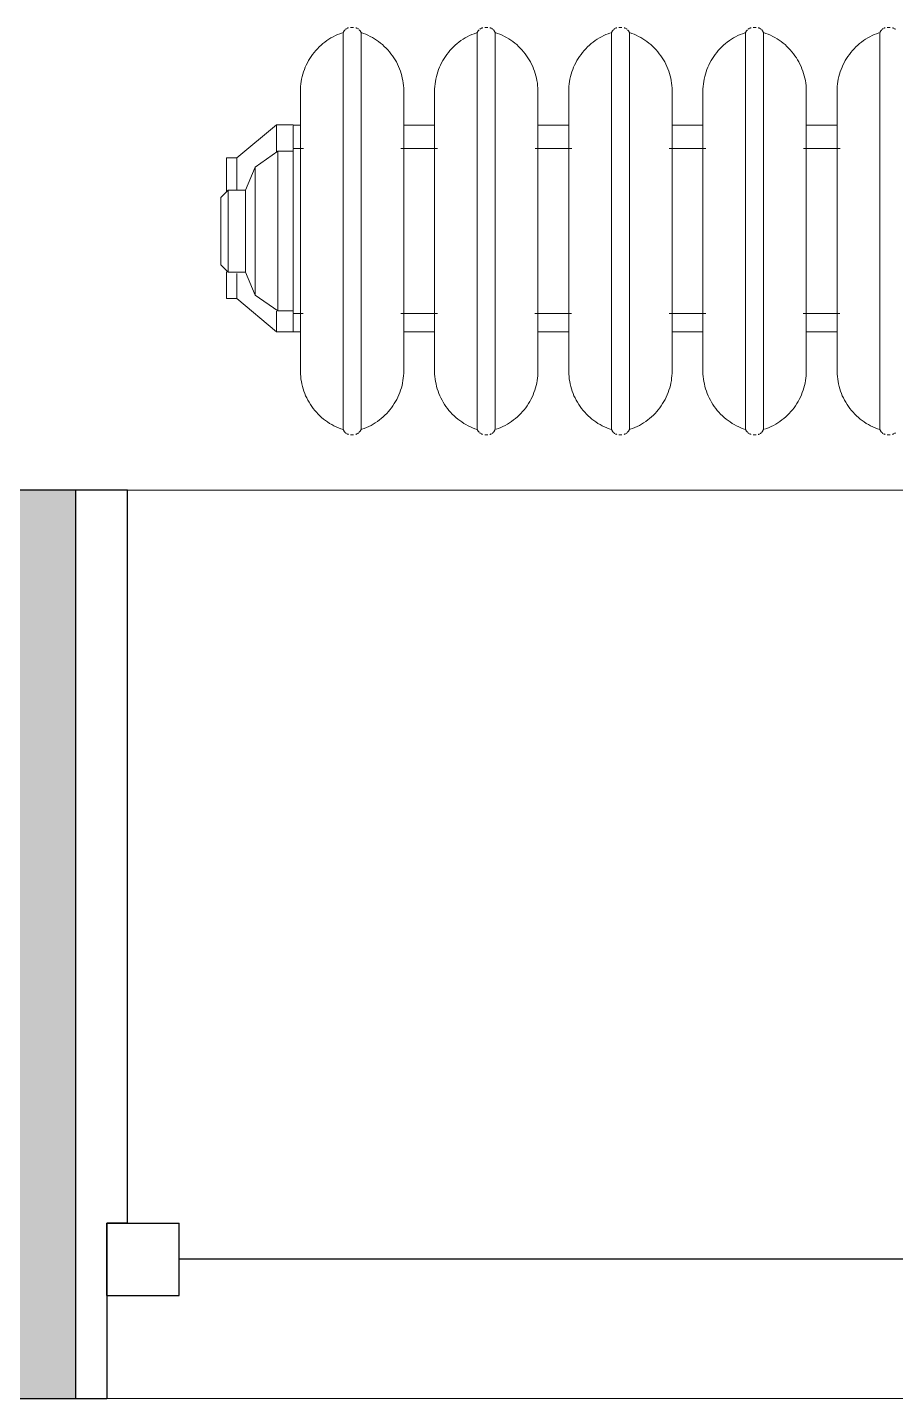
# Model space of a CAD drawing. Header units: inches. Extents: x -1287 to 1590, y -3558 to 989.
# Drawn here: x 755.66 to 776.69, y 91.89 to 125.1 of the extents above; entities that cross this region are included whole.
import ezdxf

# ---------------------------------------------------------------- set-up
doc = ezdxf.new("R2010")
doc.units = ezdxf.units.IN
doc.header["$MEASUREMENT"] = 0
for name, color, linetype, lineweight in [('A-GENM', 13, 'Continuous', 9), ('A-GLAZ', 151, 'Continuous', 18), ('A-WALL', 113, 'Continuous', 18), ('A-WALL-PATT', 111, 'Continuous', 18)]:
    doc.layers.add(name, color=color, linetype=linetype, lineweight=lineweight)

# ---------------------------------------------------------------- blocks, each defined once
blk = doc.blocks.new('Double Hung - side window 3_ 6_5_ x 5_ 6_ 2-5312470-1st Floor Construction')
at = {"layer": 'A-GLAZ', "color": 8, "lineweight": 30}
for p, q in [((-21.25, 11), (-20.5, 11)), ((-20.5, 6.75), (-20.5, 11)), ((20.5, 6.75), (20.5, 11)), ((21.25, 11), (20.5, 11)), ((-20.5, 8.5), (-20.5, 6.75)), ((-20.5, 8.5), (-18.75, 8.5)), ((-18.75, 8.5), (-18.75, 6.75)), ((18.75, 8.5), (18.75, 6.75)), ((20.5, 8.5), (18.75, 8.5)), ((20.5, 8.5), (20.5, 6.75)), ((-18.75, 7.625), (18.75, 7.625)), ((-20.5, 6.75), (-18.75, 6.75)), ((-20.5, 6.75), (-20, 6.75)), ((-20, -11), (-20, 6.75)), ((20.5, 6.75), (18.75, 6.75)), ((20, 6.75), (20.5, 6.75)), ((20, 6.75), (20, -11)), ((-20, -11), (-21.25, -11)), ((20, -11), (21.25, -11))]:
    blk.add_line(p, q, dxfattribs=at)
blk = doc.blocks.new('Cast_Iron_Radiator_8182 - Cast_Iron_Radiator_8182-V58-1st Floor Construction')
at = {"layer": 'A-GENM'}
for p, q in [((-5.943, 4.848), (-5.968, 4.809)), ((-5.968, 1), (-5.968, 4.809)), ((-5.75, 4.933), (-5.787, 4.933)), ((-5.713, 4.933), (-5.75, 4.933)), ((-5.532, 4.809), (-5.557, 4.848)), ((-5.532, 1), (-5.532, 4.809)), ((-2.693, 4.848), (-2.718, 4.809)), ((-2.718, 1), (-2.718, 4.809)), ((-2.5, 4.933), (-2.537, 4.933)), ((-2.463, 4.933), (-2.5, 4.933)), ((-2.282, 4.809), (-2.307, 4.848)), ((-2.282, 1), (-2.282, 4.809)), ((0.557, 4.848), (0.532, 4.809)), ((0.532, 1), (0.532, 4.809)), ((0.75, 4.933), (0.713, 4.933)), ((0.787, 4.933), (0.75, 4.933)), ((0.968, 4.809), (0.943, 4.848)), ((0.968, 1), (0.968, 4.809)), ((3.807, 4.848), (3.782, 4.809)), ((3.782, 1), (3.782, 4.809)), ((4, 4.933), (3.963, 4.933)), ((4.037, 4.933), (4, 4.933)), ((4.218, 4.809), (4.193, 4.848)), ((4.218, 1), (4.218, 4.809)), ((7.057, 4.848), (7.032, 4.809)), ((7.032, 1), (7.032, 4.809)), ((7.25, 4.933), (7.213, 4.933)), ((7.287, 4.933), (7.25, 4.933)), ((-7.584, 2.575), (-8.542, 1.771)), ((-7.179, 2.575), (-7.584, 2.575)), ((-7.584, 1.924), (-7.584, 2.575)), ((-7.179, 2.575), (-7.179, 2.565)), ((-6.997, 2.562), (-7.179, 2.562)), ((-7.179, 2.436), (-7.179, 2.551)), ((-7.179, 2.452), (-7.179, 2.301)), ((-3.747, 2.562), (-4.503, 2.562)), ((-0.497, 2.562), (-1.253, 2.562)), ((2.753, 2.562), (1.997, 2.562)), ((6.003, 2.562), (5.247, 2.562)), ((-7.179, 2.017), (-7.179, 2.287)), ((-6.928, 2), (-7.179, 2)), ((-7.179, -2), (-7.179, 2)), ((-3.678, 2), (-4.568, 2)), ((-0.428, 2), (-1.318, 2)), ((2.822, 2), (1.932, 2)), ((6.072, 2), (5.182, 2)), ((-8.542, 1.771), (-8.792, 1.771)), ((-8.792, 1.771), (-8.792, 0.961)), ((-8.542, 1.771), (-8.542, 1.008)), ((-7.545, 1.935), (-8.095, 1.55)), ((-7.179, 1.935), (-7.545, 1.935)), ((-7.545, 1.935), (-7.545, -1.935)), ((-8.095, 1.55), (-8.331, 0.993)), ((-8.095, 1.55), (-8.095, -1.55)), ((-7.002, 1), (-7.002, -1)), ((-5.968, -1), (-5.968, 1)), ((-5.532, -1), (-5.532, 1)), ((-4.498, -1), (-4.498, 1)), ((-3.752, 1), (-3.752, -1)), ((-2.718, -1), (-2.718, 1)), ((-2.282, -1), (-2.282, 1)), ((-1.248, -1), (-1.248, 1)), ((-0.502, 1), (-0.502, -1)), ((0.532, -1), (0.532, 1)), ((0.968, -1), (0.968, 1)), ((2.002, -1), (2.002, 1)), ((2.748, 1), (2.748, -1)), ((3.782, -1), (3.782, 1)), ((4.218, -1), (4.218, 1)), ((5.252, -1), (5.252, 1)), ((5.998, 1), (5.998, -1)), ((7.032, -1), (7.032, 1)), ((-8.753, 0.993), (-8.929, 0.816)), ((-8.929, 0.816), (-8.929, -0.816)), ((-8.331, 0.993), (-8.753, 0.993)), ((-8.753, 0.993), (-8.753, -0.993)), ((-8.331, 0.993), (-8.331, -0.993)), ((-8.929, -0.816), (-8.753, -0.993)), ((-8.792, -0.985), (-8.792, -1.635)), ((-8.753, -0.993), (-8.331, -0.993)), ((-8.331, -0.993), (-8.095, -1.55)), ((-8.542, -1.028), (-8.542, -1.635)), ((-5.968, -4.809), (-5.968, -1)), ((-5.532, -4.809), (-5.532, -1)), ((-2.718, -4.809), (-2.718, -1)), ((-2.282, -4.809), (-2.282, -1)), ((0.532, -4.809), (0.532, -1)), ((0.968, -4.809), (0.968, -1)), ((3.782, -4.809), (3.782, -1)), ((4.218, -4.809), (4.218, -1)), ((7.032, -4.809), (7.032, -1)), ((-8.792, -1.635), (-8.542, -1.635)), ((-8.542, -1.635), (-7.584, -2.438)), ((-8.095, -1.55), (-7.545, -1.935)), ((-7.584, -2.438), (-7.584, -1.944)), ((-7.545, -1.935), (-7.179, -1.935)), ((-7.179, -2), (-6.932, -2)), ((-7.179, -2.188), (-7.179, -2.013)), ((-7.179, -2.192), (-7.179, -2.296)), ((-7.179, -2.438), (-7.179, -2.291)), ((-4.572, -2), (-3.682, -2)), ((-1.322, -2), (-0.432, -2)), ((1.928, -2), (2.818, -2)), ((5.178, -2), (6.068, -2)), ((-7.584, -2.438), (-7.179, -2.438)), ((-7.179, -2.438), (-6.996, -2.438)), ((-4.501, -2.438), (-3.746, -2.438)), ((-1.251, -2.438), (-0.496, -2.438)), ((1.999, -2.438), (2.754, -2.438)), ((5.249, -2.438), (6.004, -2.438)), ((-5.968, -4.809), (-5.943, -4.848)), ((-5.787, -4.933), (-5.75, -4.933)), ((-5.75, -4.933), (-5.713, -4.933)), ((-5.557, -4.848), (-5.532, -4.809)), ((-2.718, -4.809), (-2.693, -4.848)), ((-2.537, -4.933), (-2.5, -4.933)), ((-2.5, -4.933), (-2.463, -4.933)), ((-2.307, -4.848), (-2.282, -4.809)), ((0.532, -4.809), (0.557, -4.848)), ((0.713, -4.933), (0.75, -4.933)), ((0.75, -4.933), (0.787, -4.933)), ((0.943, -4.848), (0.968, -4.809)), ((3.782, -4.809), (3.807, -4.848)), ((3.963, -4.933), (4, -4.933)), ((4, -4.933), (4.037, -4.933)), ((4.193, -4.848), (4.218, -4.809)), ((7.032, -4.809), (7.057, -4.848)), ((7.213, -4.933), (7.25, -4.933)), ((7.25, -4.933), (7.287, -4.933))]:
    blk.add_line(p, q, dxfattribs=at)
at = {"layer": 'A-GENM', "flags": 128}
for points in [[(-7.002, 3.383), (-7.001, 3.443), (-6.997, 3.503), (-6.991, 3.563), (-6.983, 3.622), (-6.972, 3.681), (-6.959, 3.74), (-6.943, 3.798), (-6.926, 3.855), (-6.906, 3.911), (-6.883, 3.967), (-6.859, 4.022), (-6.832, 4.076), (-6.804, 4.128), (-6.773, 4.18), (-6.74, 4.23), (-6.705, 4.279), (-6.668, 4.326), (-6.63, 4.372), (-6.589, 4.416), (-6.547, 4.459), (-6.503, 4.5), (-6.458, 4.539), (-6.411, 4.576), (-6.362, 4.612), (-6.312, 4.645), (-6.261, 4.677), (-6.209, 4.706), (-6.155, 4.733), (-6.101, 4.758), (-6.045, 4.781), (-5.989, 4.802)], [(-5.943, 4.848), (-5.938, 4.854), (-5.934, 4.86), (-5.929, 4.866), (-5.925, 4.872), (-5.919, 4.877)], [(-5.909, 4.887), (-5.903, 4.892), (-5.897, 4.896), (-5.891, 4.901), (-5.885, 4.905)], [(-5.872, 4.912), (-5.865, 4.915), (-5.858, 4.918), (-5.851, 4.921), (-5.844, 4.924), (-5.837, 4.926)], [(-5.662, 4.925), (-5.655, 4.923), (-5.648, 4.921), (-5.641, 4.918), (-5.634, 4.915), (-5.627, 4.912)], [(-5.614, 4.904), (-5.608, 4.9), (-5.602, 4.896), (-5.596, 4.891), (-5.591, 4.887)], [(-5.58, 4.876), (-5.575, 4.871), (-5.57, 4.865), (-5.565, 4.859), (-5.561, 4.854), (-5.557, 4.848)], [(-5.532, 4.809), (-5.475, 4.789), (-5.419, 4.767), (-5.365, 4.743), (-5.311, 4.716), (-5.258, 4.688), (-5.206, 4.657), (-5.156, 4.624), (-5.107, 4.59), (-5.059, 4.553), (-5.013, 4.515), (-4.969, 4.474), (-4.926, 4.432), (-4.885, 4.389), (-4.846, 4.343), (-4.808, 4.296), (-4.773, 4.248), (-4.739, 4.198), (-4.707, 4.147), (-4.678, 4.095), (-4.651, 4.042), (-4.625, 3.987), (-4.602, 3.932), (-4.581, 3.876), (-4.563, 3.819), (-4.547, 3.761), (-4.533, 3.703), (-4.521, 3.644), (-4.512, 3.585), (-4.505, 3.525), (-4.5, 3.465), (-4.498, 3.405), (-4.498, 3.383)], [(-3.752, 3.383), (-3.751, 3.443), (-3.747, 3.503), (-3.741, 3.563), (-3.733, 3.622), (-3.722, 3.681), (-3.709, 3.74), (-3.693, 3.798), (-3.676, 3.855), (-3.656, 3.911), (-3.633, 3.967), (-3.609, 4.022), (-3.582, 4.076), (-3.554, 4.128), (-3.523, 4.18), (-3.49, 4.23), (-3.455, 4.279), (-3.418, 4.326), (-3.38, 4.372), (-3.339, 4.416), (-3.297, 4.459), (-3.253, 4.5), (-3.208, 4.539), (-3.161, 4.576), (-3.112, 4.612), (-3.062, 4.645), (-3.011, 4.677), (-2.959, 4.706), (-2.905, 4.733), (-2.851, 4.758), (-2.795, 4.781), (-2.739, 4.802)], [(-2.693, 4.848), (-2.688, 4.854), (-2.684, 4.86), (-2.679, 4.866), (-2.675, 4.872), (-2.669, 4.877)], [(-2.659, 4.887), (-2.653, 4.892), (-2.647, 4.896), (-2.641, 4.901), (-2.635, 4.905)], [(-2.622, 4.912), (-2.615, 4.915), (-2.608, 4.918), (-2.601, 4.921), (-2.594, 4.924), (-2.587, 4.926)], [(-2.412, 4.925), (-2.405, 4.923), (-2.398, 4.921), (-2.391, 4.918), (-2.384, 4.915), (-2.377, 4.912)], [(-2.364, 4.904), (-2.358, 4.9), (-2.352, 4.896), (-2.346, 4.891), (-2.341, 4.887)], [(-2.33, 4.876), (-2.325, 4.871), (-2.32, 4.865), (-2.315, 4.859), (-2.311, 4.854), (-2.307, 4.848)], [(-2.282, 4.809), (-2.225, 4.789), (-2.169, 4.767), (-2.115, 4.743), (-2.061, 4.716), (-2.008, 4.688), (-1.956, 4.657), (-1.906, 4.624), (-1.857, 4.59), (-1.809, 4.553), (-1.763, 4.515), (-1.719, 4.474), (-1.676, 4.432), (-1.635, 4.389), (-1.596, 4.343), (-1.558, 4.296), (-1.523, 4.248), (-1.489, 4.198), (-1.457, 4.147), (-1.428, 4.095), (-1.401, 4.042), (-1.375, 3.987), (-1.352, 3.932), (-1.331, 3.876), (-1.313, 3.819), (-1.297, 3.761), (-1.283, 3.703), (-1.271, 3.644), (-1.262, 3.585), (-1.255, 3.525), (-1.25, 3.465), (-1.248, 3.405), (-1.248, 3.383)], [(-0.502, 3.383), (-0.501, 3.443), (-0.497, 3.503), (-0.491, 3.563), (-0.483, 3.622), (-0.472, 3.681), (-0.459, 3.74), (-0.443, 3.798), (-0.426, 3.855), (-0.406, 3.911), (-0.383, 3.967), (-0.359, 4.022), (-0.332, 4.076), (-0.304, 4.128), (-0.273, 4.18), (-0.24, 4.23), (-0.205, 4.279), (-0.168, 4.326), (-0.13, 4.372), (-0.089, 4.416), (-0.047, 4.459), (-0.003, 4.5), (0.042, 4.539), (0.089, 4.576), (0.138, 4.612), (0.188, 4.645), (0.239, 4.677), (0.291, 4.706), (0.345, 4.733), (0.399, 4.758), (0.455, 4.781), (0.511, 4.802)], [(0.557, 4.848), (0.562, 4.854), (0.566, 4.86), (0.571, 4.866), (0.575, 4.872), (0.581, 4.877)], [(0.591, 4.887), (0.597, 4.892), (0.603, 4.896), (0.609, 4.901), (0.615, 4.905)], [(0.628, 4.912), (0.635, 4.915), (0.642, 4.918), (0.649, 4.921), (0.656, 4.924), (0.663, 4.926)], [(0.838, 4.925), (0.845, 4.923), (0.852, 4.921), (0.859, 4.918), (0.866, 4.915), (0.873, 4.912)], [(0.886, 4.904), (0.892, 4.9), (0.898, 4.896), (0.904, 4.891), (0.909, 4.887)], [(0.92, 4.876), (0.925, 4.871), (0.93, 4.865), (0.935, 4.859), (0.939, 4.854), (0.943, 4.848)], [(0.968, 4.809), (1.025, 4.789), (1.081, 4.767), (1.135, 4.743), (1.189, 4.716), (1.242, 4.688), (1.294, 4.657), (1.344, 4.624), (1.393, 4.59), (1.441, 4.553), (1.487, 4.515), (1.531, 4.474), (1.574, 4.432), (1.615, 4.389), (1.654, 4.343), (1.692, 4.296), (1.727, 4.248), (1.761, 4.198), (1.793, 4.147), (1.822, 4.095), (1.849, 4.042), (1.875, 3.987), (1.898, 3.932), (1.919, 3.876), (1.937, 3.819), (1.953, 3.761), (1.967, 3.703), (1.979, 3.644), (1.988, 3.585), (1.995, 3.525), (2, 3.465), (2.002, 3.405), (2.002, 3.383)], [(2.748, 3.383), (2.749, 3.443), (2.753, 3.503), (2.759, 3.563), (2.767, 3.622), (2.778, 3.681), (2.791, 3.74), (2.807, 3.798), (2.824, 3.855), (2.844, 3.911), (2.867, 3.967), (2.891, 4.022), (2.918, 4.076), (2.946, 4.128), (2.977, 4.18), (3.01, 4.23), (3.045, 4.279), (3.082, 4.326), (3.12, 4.372), (3.161, 4.416), (3.203, 4.459), (3.247, 4.5), (3.292, 4.539), (3.339, 4.576), (3.388, 4.612), (3.438, 4.645), (3.489, 4.677), (3.541, 4.706), (3.595, 4.733), (3.649, 4.758), (3.705, 4.781), (3.761, 4.802)], [(3.807, 4.848), (3.812, 4.854), (3.816, 4.86), (3.821, 4.866), (3.825, 4.872), (3.831, 4.877)], [(3.841, 4.887), (3.847, 4.892), (3.853, 4.896), (3.859, 4.901), (3.865, 4.905)], [(3.878, 4.912), (3.885, 4.915), (3.892, 4.918), (3.899, 4.921), (3.906, 4.924), (3.913, 4.926)], [(4.088, 4.925), (4.095, 4.923), (4.102, 4.921), (4.109, 4.918), (4.116, 4.915), (4.123, 4.912)], [(4.136, 4.904), (4.142, 4.9), (4.148, 4.896), (4.154, 4.891), (4.159, 4.887)], [(4.17, 4.876), (4.175, 4.871), (4.18, 4.865), (4.185, 4.859), (4.189, 4.854), (4.193, 4.848)], [(4.218, 4.809), (4.275, 4.789), (4.331, 4.767), (4.385, 4.743), (4.439, 4.716), (4.492, 4.688), (4.544, 4.657), (4.594, 4.624), (4.643, 4.59), (4.691, 4.553), (4.737, 4.515), (4.781, 4.474), (4.824, 4.432), (4.865, 4.389), (4.904, 4.343), (4.942, 4.296), (4.977, 4.248), (5.011, 4.198), (5.043, 4.147), (5.072, 4.095), (5.099, 4.042), (5.125, 3.987), (5.148, 3.932), (5.169, 3.876), (5.187, 3.819), (5.203, 3.761), (5.217, 3.703), (5.229, 3.644), (5.238, 3.585), (5.245, 3.525), (5.25, 3.465), (5.252, 3.405), (5.252, 3.383)], [(5.998, 3.383), (5.999, 3.443), (6.003, 3.503), (6.009, 3.563), (6.017, 3.622), (6.028, 3.681), (6.041, 3.74), (6.057, 3.798), (6.074, 3.855), (6.094, 3.911), (6.117, 3.967), (6.141, 4.022), (6.168, 4.076), (6.196, 4.128), (6.227, 4.18), (6.26, 4.23), (6.295, 4.279), (6.332, 4.326), (6.37, 4.372), (6.411, 4.416), (6.453, 4.459), (6.497, 4.5), (6.542, 4.539), (6.589, 4.576), (6.638, 4.612), (6.688, 4.645), (6.739, 4.677), (6.791, 4.706), (6.845, 4.733), (6.899, 4.758), (6.955, 4.781), (7.011, 4.802)], [(7.057, 4.848), (7.062, 4.854), (7.066, 4.86), (7.071, 4.866), (7.075, 4.872), (7.081, 4.877)], [(7.091, 4.887), (7.097, 4.892), (7.103, 4.896), (7.109, 4.901), (7.115, 4.905)], [(7.128, 4.912), (7.135, 4.915), (7.142, 4.918), (7.149, 4.921), (7.156, 4.924), (7.163, 4.926)], [(7.338, 4.925), (7.345, 4.923), (7.352, 4.921), (7.359, 4.918), (7.366, 4.915), (7.373, 4.912)], [(7.386, 4.904), (7.392, 4.9), (7.398, 4.896), (7.404, 4.891), (7.409, 4.887)], [(-7.002, 3.383), (-7.002, 3.381), (-7.002, 3.375), (-7.002, 3.366), (-7.002, 3.353), (-7.002, 3.336), (-7.002, 3.315), (-7.002, 3.29), (-7.002, 3.262), (-7.002, 3.23), (-7.002, 3.195), (-7.002, 3.156), (-7.002, 3.114), (-7.002, 3.068), (-7.002, 3.019), (-7.002, 2.967), (-7.002, 2.911), (-7.002, 2.853), (-7.002, 2.792), (-7.002, 2.727), (-7.002, 2.66), (-7.002, 2.591), (-7.002, 2.518), (-7.002, 2.444), (-7.002, 2.367), (-7.002, 2.288), (-7.002, 2.206), (-7.002, 2.123), (-7.002, 2.038), (-7.002, 1.952), (-7.002, 1.864), (-7.002, 1.774), (-7.002, 1.683), (-7.002, 1.591), (-7.002, 1.499), (-7.002, 1.405), (-7.002, 1.311), (-7.002, 1.216), (-7.002, 1.121), (-7.002, 1.026), (-7.002, 1)], [(-7.002, 2.571), (-7.002, 2.642), (-7.002, 2.71), (-7.002, 2.775), (-7.002, 2.837), (-7.002, 2.896), (-7.002, 2.952), (-7.002, 3.005), (-7.002, 3.055), (-7.002, 3.102), (-7.002, 3.145), (-7.002, 3.185), (-7.002, 3.221), (-7.002, 3.254), (-7.002, 3.283), (-7.002, 3.309), (-7.002, 3.33), (-7.002, 3.348), (-7.002, 3.363), (-7.002, 3.373), (-7.002, 3.38), (-7.002, 3.383), (-7.002, 3.383)], [(-4.498, 1), (-4.498, 1.095), (-4.498, 1.19), (-4.498, 1.285), (-4.498, 1.38), (-4.498, 1.473), (-4.498, 1.566), (-4.498, 1.659), (-4.498, 1.75), (-4.498, 1.839), (-4.498, 1.928), (-4.498, 2.015), (-4.498, 2.1), (-4.498, 2.184), (-4.498, 2.266), (-4.498, 2.346), (-4.498, 2.423), (-4.498, 2.498), (-4.498, 2.571), (-4.498, 2.642), (-4.498, 2.71), (-4.498, 2.775), (-4.498, 2.837), (-4.498, 2.896), (-4.498, 2.952), (-4.498, 3.005), (-4.498, 3.055), (-4.498, 3.102), (-4.498, 3.145), (-4.498, 3.185), (-4.498, 3.221), (-4.498, 3.254), (-4.498, 3.283), (-4.498, 3.309), (-4.498, 3.33), (-4.498, 3.348), (-4.498, 3.363), (-4.498, 3.373), (-4.498, 3.38), (-4.498, 3.383), (-4.498, 3.383)], [(-4.498, 3.383), (-4.498, 3.381), (-4.498, 3.375), (-4.498, 3.366), (-4.498, 3.353), (-4.498, 3.336), (-4.498, 3.315), (-4.498, 3.29), (-4.498, 3.262), (-4.498, 3.23), (-4.498, 3.195), (-4.498, 3.156), (-4.498, 3.114), (-4.498, 3.068), (-4.498, 3.019), (-4.498, 2.967), (-4.498, 2.911), (-4.498, 2.853), (-4.498, 2.792), (-4.498, 2.727), (-4.498, 2.66), (-4.498, 2.591), (-4.498, 2.562)], [(-3.752, 3.383), (-3.752, 3.381), (-3.752, 3.375), (-3.752, 3.366), (-3.752, 3.353), (-3.752, 3.336), (-3.752, 3.315), (-3.752, 3.29), (-3.752, 3.262), (-3.752, 3.23), (-3.752, 3.195), (-3.752, 3.156), (-3.752, 3.114), (-3.752, 3.068), (-3.752, 3.019), (-3.752, 2.967), (-3.752, 2.911), (-3.752, 2.853), (-3.752, 2.792), (-3.752, 2.727), (-3.752, 2.66), (-3.752, 2.591), (-3.752, 2.518), (-3.752, 2.444), (-3.752, 2.367), (-3.752, 2.288), (-3.752, 2.206), (-3.752, 2.123), (-3.752, 2.038), (-3.752, 1.952), (-3.752, 1.864), (-3.752, 1.774), (-3.752, 1.683), (-3.752, 1.591), (-3.752, 1.499), (-3.752, 1.405), (-3.752, 1.311), (-3.752, 1.216), (-3.752, 1.121), (-3.752, 1.026), (-3.752, 1)], [(-3.752, 2.571), (-3.752, 2.642), (-3.752, 2.71), (-3.752, 2.775), (-3.752, 2.837), (-3.752, 2.896), (-3.752, 2.952), (-3.752, 3.005), (-3.752, 3.055), (-3.752, 3.102), (-3.752, 3.145), (-3.752, 3.185), (-3.752, 3.221), (-3.752, 3.254), (-3.752, 3.283), (-3.752, 3.309), (-3.752, 3.33), (-3.752, 3.348), (-3.752, 3.363), (-3.752, 3.373), (-3.752, 3.38), (-3.752, 3.383), (-3.752, 3.383)], [(-1.248, 1), (-1.248, 1.095), (-1.248, 1.19), (-1.248, 1.285), (-1.248, 1.38), (-1.248, 1.473), (-1.248, 1.566), (-1.248, 1.659), (-1.248, 1.75), (-1.248, 1.839), (-1.248, 1.928), (-1.248, 2.015), (-1.248, 2.1), (-1.248, 2.184), (-1.248, 2.266), (-1.248, 2.346), (-1.248, 2.423), (-1.248, 2.498), (-1.248, 2.571), (-1.248, 2.642), (-1.248, 2.71), (-1.248, 2.775), (-1.248, 2.837), (-1.248, 2.896), (-1.248, 2.952), (-1.248, 3.005), (-1.248, 3.055), (-1.248, 3.102), (-1.248, 3.145), (-1.248, 3.185), (-1.248, 3.221), (-1.248, 3.254), (-1.248, 3.283), (-1.248, 3.309), (-1.248, 3.33), (-1.248, 3.348), (-1.248, 3.363), (-1.248, 3.373), (-1.248, 3.38), (-1.248, 3.383), (-1.248, 3.383)], [(-1.248, 3.383), (-1.248, 3.381), (-1.248, 3.375), (-1.248, 3.366), (-1.248, 3.353), (-1.248, 3.336), (-1.248, 3.315), (-1.248, 3.29), (-1.248, 3.262), (-1.248, 3.23), (-1.248, 3.195), (-1.248, 3.156), (-1.248, 3.114), (-1.248, 3.068), (-1.248, 3.019), (-1.248, 2.967), (-1.248, 2.911), (-1.248, 2.853), (-1.248, 2.792), (-1.248, 2.727), (-1.248, 2.66), (-1.248, 2.591), (-1.248, 2.562)], [(-0.502, 3.383), (-0.502, 3.381), (-0.502, 3.375), (-0.502, 3.366), (-0.502, 3.353), (-0.502, 3.336), (-0.502, 3.315), (-0.502, 3.29), (-0.502, 3.262), (-0.502, 3.23), (-0.502, 3.195), (-0.502, 3.156), (-0.502, 3.114), (-0.502, 3.068), (-0.502, 3.019), (-0.502, 2.967), (-0.502, 2.911), (-0.502, 2.853), (-0.502, 2.792), (-0.502, 2.727), (-0.502, 2.66), (-0.502, 2.591), (-0.502, 2.518), (-0.502, 2.444), (-0.502, 2.367), (-0.502, 2.288), (-0.502, 2.206), (-0.502, 2.123), (-0.502, 2.038), (-0.502, 1.952), (-0.502, 1.864), (-0.502, 1.774), (-0.502, 1.683), (-0.502, 1.591), (-0.502, 1.499), (-0.502, 1.405), (-0.502, 1.311), (-0.502, 1.216), (-0.502, 1.121), (-0.502, 1.026), (-0.502, 1)], [(-0.502, 2.571), (-0.502, 2.642), (-0.502, 2.71), (-0.502, 2.775), (-0.502, 2.837), (-0.502, 2.896), (-0.502, 2.952), (-0.502, 3.005), (-0.502, 3.055), (-0.502, 3.102), (-0.502, 3.145), (-0.502, 3.185), (-0.502, 3.221), (-0.502, 3.254), (-0.502, 3.283), (-0.502, 3.309), (-0.502, 3.33), (-0.502, 3.348), (-0.502, 3.363), (-0.502, 3.373), (-0.502, 3.38), (-0.502, 3.383), (-0.502, 3.383)], [(2.002, 1), (2.002, 1.095), (2.002, 1.19), (2.002, 1.285), (2.002, 1.38), (2.002, 1.473), (2.002, 1.566), (2.002, 1.659), (2.002, 1.75), (2.002, 1.839), (2.002, 1.928), (2.002, 2.015), (2.002, 2.1), (2.002, 2.184), (2.002, 2.266), (2.002, 2.346), (2.002, 2.423), (2.002, 2.498), (2.002, 2.571), (2.002, 2.642), (2.002, 2.71), (2.002, 2.775), (2.002, 2.837), (2.002, 2.896), (2.002, 2.952), (2.002, 3.005), (2.002, 3.055), (2.002, 3.102), (2.002, 3.145), (2.002, 3.185), (2.002, 3.221), (2.002, 3.254), (2.002, 3.283), (2.002, 3.309), (2.002, 3.33), (2.002, 3.348), (2.002, 3.363), (2.002, 3.373), (2.002, 3.38), (2.002, 3.383), (2.002, 3.383)], [(2.002, 3.383), (2.002, 3.381), (2.002, 3.375), (2.002, 3.366), (2.002, 3.353), (2.002, 3.336), (2.002, 3.315), (2.002, 3.29), (2.002, 3.262), (2.002, 3.23), (2.002, 3.195), (2.002, 3.156), (2.002, 3.114), (2.002, 3.068), (2.002, 3.019), (2.002, 2.967), (2.002, 2.911), (2.002, 2.853), (2.002, 2.792), (2.002, 2.727), (2.002, 2.66), (2.002, 2.591), (2.002, 2.562)], [(2.748, 3.383), (2.748, 3.381), (2.748, 3.375), (2.748, 3.366), (2.748, 3.353), (2.748, 3.336), (2.748, 3.315), (2.748, 3.29), (2.748, 3.262), (2.748, 3.23), (2.748, 3.195), (2.748, 3.156), (2.748, 3.114), (2.748, 3.068), (2.748, 3.019), (2.748, 2.967), (2.748, 2.911), (2.748, 2.853), (2.748, 2.792), (2.748, 2.727), (2.748, 2.66), (2.748, 2.591), (2.748, 2.518), (2.748, 2.444), (2.748, 2.367), (2.748, 2.288), (2.748, 2.206), (2.748, 2.123), (2.748, 2.038), (2.748, 1.952), (2.748, 1.864), (2.748, 1.774), (2.748, 1.683), (2.748, 1.591), (2.748, 1.499), (2.748, 1.405), (2.748, 1.311), (2.748, 1.216), (2.748, 1.121), (2.748, 1.026), (2.748, 1)], [(2.748, 2.571), (2.748, 2.642), (2.748, 2.71), (2.748, 2.775), (2.748, 2.837), (2.748, 2.896), (2.748, 2.952), (2.748, 3.005), (2.748, 3.055), (2.748, 3.102), (2.748, 3.145), (2.748, 3.185), (2.748, 3.221), (2.748, 3.254), (2.748, 3.283), (2.748, 3.309), (2.748, 3.33), (2.748, 3.348), (2.748, 3.363), (2.748, 3.373), (2.748, 3.38), (2.748, 3.383), (2.748, 3.383)], [(5.252, 1), (5.252, 1.095), (5.252, 1.19), (5.252, 1.285), (5.252, 1.38), (5.252, 1.473), (5.252, 1.566), (5.252, 1.659), (5.252, 1.75), (5.252, 1.839), (5.252, 1.928), (5.252, 2.015), (5.252, 2.1), (5.252, 2.184), (5.252, 2.266), (5.252, 2.346), (5.252, 2.423), (5.252, 2.498), (5.252, 2.571), (5.252, 2.642), (5.252, 2.71), (5.252, 2.775), (5.252, 2.837), (5.252, 2.896), (5.252, 2.952), (5.252, 3.005), (5.252, 3.055), (5.252, 3.102), (5.252, 3.145), (5.252, 3.185), (5.252, 3.221), (5.252, 3.254), (5.252, 3.283), (5.252, 3.309), (5.252, 3.33), (5.252, 3.348), (5.252, 3.363), (5.252, 3.373), (5.252, 3.38), (5.252, 3.383), (5.252, 3.383)], [(5.252, 3.383), (5.252, 3.381), (5.252, 3.375), (5.252, 3.366), (5.252, 3.353), (5.252, 3.336), (5.252, 3.315), (5.252, 3.29), (5.252, 3.262), (5.252, 3.23), (5.252, 3.195), (5.252, 3.156), (5.252, 3.114), (5.252, 3.068), (5.252, 3.019), (5.252, 2.967), (5.252, 2.911), (5.252, 2.853), (5.252, 2.792), (5.252, 2.727), (5.252, 2.66), (5.252, 2.591), (5.252, 2.562)], [(5.998, 3.383), (5.998, 3.381), (5.998, 3.375), (5.998, 3.366), (5.998, 3.353), (5.998, 3.336), (5.998, 3.315), (5.998, 3.29), (5.998, 3.262), (5.998, 3.23), (5.998, 3.195), (5.998, 3.156), (5.998, 3.114), (5.998, 3.068), (5.998, 3.019), (5.998, 2.967), (5.998, 2.911), (5.998, 2.853), (5.998, 2.792), (5.998, 2.727), (5.998, 2.66), (5.998, 2.591), (5.998, 2.518), (5.998, 2.444), (5.998, 2.367), (5.998, 2.288), (5.998, 2.206), (5.998, 2.123), (5.998, 2.038), (5.998, 1.952), (5.998, 1.864), (5.998, 1.774), (5.998, 1.683), (5.998, 1.591), (5.998, 1.499), (5.998, 1.405), (5.998, 1.311), (5.998, 1.216), (5.998, 1.121), (5.998, 1.026), (5.998, 1)], [(5.998, 2.571), (5.998, 2.642), (5.998, 2.71), (5.998, 2.775), (5.998, 2.837), (5.998, 2.896), (5.998, 2.952), (5.998, 3.005), (5.998, 3.055), (5.998, 3.102), (5.998, 3.145), (5.998, 3.185), (5.998, 3.221), (5.998, 3.254), (5.998, 3.283), (5.998, 3.309), (5.998, 3.33), (5.998, 3.348), (5.998, 3.363), (5.998, 3.373), (5.998, 3.38), (5.998, 3.383), (5.998, 3.383)], [(-7.002, -1), (-7.002, -1.095), (-7.002, -1.19), (-7.002, -1.285), (-7.002, -1.38), (-7.002, -1.473), (-7.002, -1.566), (-7.002, -1.659), (-7.002, -1.75), (-7.002, -1.839), (-7.002, -1.928), (-7.002, -2.015), (-7.002, -2.1), (-7.002, -2.184), (-7.002, -2.266), (-7.002, -2.346), (-7.002, -2.423), (-7.002, -2.498), (-7.002, -2.571), (-7.002, -2.642), (-7.002, -2.71), (-7.002, -2.775), (-7.002, -2.837), (-7.002, -2.896), (-7.002, -2.952), (-7.002, -3.005), (-7.002, -3.055), (-7.002, -3.102), (-7.002, -3.145), (-7.002, -3.185), (-7.002, -3.221), (-7.002, -3.254), (-7.002, -3.283), (-7.002, -3.309), (-7.002, -3.33), (-7.002, -3.348), (-7.002, -3.363), (-7.002, -3.373), (-7.002, -3.38), (-7.002, -3.383), (-7.002, -3.383)], [(-4.498, -3.383), (-4.498, -3.381), (-4.498, -3.375), (-4.498, -3.366), (-4.498, -3.353), (-4.498, -3.336), (-4.498, -3.315), (-4.498, -3.29), (-4.498, -3.262), (-4.498, -3.23), (-4.498, -3.195), (-4.498, -3.156), (-4.498, -3.114), (-4.498, -3.068), (-4.498, -3.019), (-4.498, -2.967), (-4.498, -2.911), (-4.498, -2.853), (-4.498, -2.792), (-4.498, -2.727), (-4.498, -2.66), (-4.498, -2.591), (-4.498, -2.518), (-4.498, -2.444), (-4.498, -2.367), (-4.498, -2.288), (-4.498, -2.206), (-4.498, -2.123), (-4.498, -2.038), (-4.498, -1.952), (-4.498, -1.864), (-4.498, -1.774), (-4.498, -1.683), (-4.498, -1.591), (-4.498, -1.499), (-4.498, -1.405), (-4.498, -1.311), (-4.498, -1.216), (-4.498, -1.121), (-4.498, -1.026), (-4.498, -1)], [(-3.752, -1), (-3.752, -1.095), (-3.752, -1.19), (-3.752, -1.285), (-3.752, -1.38), (-3.752, -1.473), (-3.752, -1.566), (-3.752, -1.659), (-3.752, -1.75), (-3.752, -1.839), (-3.752, -1.928), (-3.752, -2.015), (-3.752, -2.1), (-3.752, -2.184), (-3.752, -2.266), (-3.752, -2.346), (-3.752, -2.423), (-3.752, -2.498), (-3.752, -2.571), (-3.752, -2.642), (-3.752, -2.71), (-3.752, -2.775), (-3.752, -2.837), (-3.752, -2.896), (-3.752, -2.952), (-3.752, -3.005), (-3.752, -3.055), (-3.752, -3.102), (-3.752, -3.145), (-3.752, -3.185), (-3.752, -3.221), (-3.752, -3.254), (-3.752, -3.283), (-3.752, -3.309), (-3.752, -3.33), (-3.752, -3.348), (-3.752, -3.363), (-3.752, -3.373), (-3.752, -3.38), (-3.752, -3.383), (-3.752, -3.383)], [(-1.248, -3.383), (-1.248, -3.381), (-1.248, -3.375), (-1.248, -3.366), (-1.248, -3.353), (-1.248, -3.336), (-1.248, -3.315), (-1.248, -3.29), (-1.248, -3.262), (-1.248, -3.23), (-1.248, -3.195), (-1.248, -3.156), (-1.248, -3.114), (-1.248, -3.068), (-1.248, -3.019), (-1.248, -2.967), (-1.248, -2.911), (-1.248, -2.853), (-1.248, -2.792), (-1.248, -2.727), (-1.248, -2.66), (-1.248, -2.591), (-1.248, -2.518), (-1.248, -2.444), (-1.248, -2.367), (-1.248, -2.288), (-1.248, -2.206), (-1.248, -2.123), (-1.248, -2.038), (-1.248, -1.952), (-1.248, -1.864), (-1.248, -1.774), (-1.248, -1.683), (-1.248, -1.591), (-1.248, -1.499), (-1.248, -1.405), (-1.248, -1.311), (-1.248, -1.216), (-1.248, -1.121), (-1.248, -1.026), (-1.248, -1)], [(-0.502, -1), (-0.502, -1.095), (-0.502, -1.19), (-0.502, -1.285), (-0.502, -1.38), (-0.502, -1.473), (-0.502, -1.566), (-0.502, -1.659), (-0.502, -1.75), (-0.502, -1.839), (-0.502, -1.928), (-0.502, -2.015), (-0.502, -2.1), (-0.502, -2.184), (-0.502, -2.266), (-0.502, -2.346), (-0.502, -2.423), (-0.502, -2.498), (-0.502, -2.571), (-0.502, -2.642), (-0.502, -2.71), (-0.502, -2.775), (-0.502, -2.837), (-0.502, -2.896), (-0.502, -2.952), (-0.502, -3.005), (-0.502, -3.055), (-0.502, -3.102), (-0.502, -3.145), (-0.502, -3.185), (-0.502, -3.221), (-0.502, -3.254), (-0.502, -3.283), (-0.502, -3.309), (-0.502, -3.33), (-0.502, -3.348), (-0.502, -3.363), (-0.502, -3.373), (-0.502, -3.38), (-0.502, -3.383), (-0.502, -3.383)], [(2.002, -3.383), (2.002, -3.381), (2.002, -3.375), (2.002, -3.366), (2.002, -3.353), (2.002, -3.336), (2.002, -3.315), (2.002, -3.29), (2.002, -3.262), (2.002, -3.23), (2.002, -3.195), (2.002, -3.156), (2.002, -3.114), (2.002, -3.068), (2.002, -3.019), (2.002, -2.967), (2.002, -2.911), (2.002, -2.853), (2.002, -2.792), (2.002, -2.727), (2.002, -2.66), (2.002, -2.591), (2.002, -2.518), (2.002, -2.444), (2.002, -2.367), (2.002, -2.288), (2.002, -2.206), (2.002, -2.123), (2.002, -2.038), (2.002, -1.952), (2.002, -1.864), (2.002, -1.774), (2.002, -1.683), (2.002, -1.591), (2.002, -1.499), (2.002, -1.405), (2.002, -1.311), (2.002, -1.216), (2.002, -1.121), (2.002, -1.026), (2.002, -1)], [(2.748, -1), (2.748, -1.095), (2.748, -1.19), (2.748, -1.285), (2.748, -1.38), (2.748, -1.473), (2.748, -1.566), (2.748, -1.659), (2.748, -1.75), (2.748, -1.839), (2.748, -1.928), (2.748, -2.015), (2.748, -2.1), (2.748, -2.184), (2.748, -2.266), (2.748, -2.346), (2.748, -2.423), (2.748, -2.498), (2.748, -2.571), (2.748, -2.642), (2.748, -2.71), (2.748, -2.775), (2.748, -2.837), (2.748, -2.896), (2.748, -2.952), (2.748, -3.005), (2.748, -3.055), (2.748, -3.102), (2.748, -3.145), (2.748, -3.185), (2.748, -3.221), (2.748, -3.254), (2.748, -3.283), (2.748, -3.309), (2.748, -3.33), (2.748, -3.348), (2.748, -3.363), (2.748, -3.373), (2.748, -3.38), (2.748, -3.383), (2.748, -3.383)], [(5.252, -3.383), (5.252, -3.381), (5.252, -3.375), (5.252, -3.366), (5.252, -3.353), (5.252, -3.336), (5.252, -3.315), (5.252, -3.29), (5.252, -3.262), (5.252, -3.23), (5.252, -3.195), (5.252, -3.156), (5.252, -3.114), (5.252, -3.068), (5.252, -3.019), (5.252, -2.967), (5.252, -2.911), (5.252, -2.853), (5.252, -2.792), (5.252, -2.727), (5.252, -2.66), (5.252, -2.591), (5.252, -2.518), (5.252, -2.444), (5.252, -2.367), (5.252, -2.288), (5.252, -2.206), (5.252, -2.123), (5.252, -2.038), (5.252, -1.952), (5.252, -1.864), (5.252, -1.774), (5.252, -1.683), (5.252, -1.591), (5.252, -1.499), (5.252, -1.405), (5.252, -1.311), (5.252, -1.216), (5.252, -1.121), (5.252, -1.026), (5.252, -1)], [(5.998, -1), (5.998, -1.095), (5.998, -1.19), (5.998, -1.285), (5.998, -1.38), (5.998, -1.473), (5.998, -1.566), (5.998, -1.659), (5.998, -1.75), (5.998, -1.839), (5.998, -1.928), (5.998, -2.015), (5.998, -2.1), (5.998, -2.184), (5.998, -2.266), (5.998, -2.346), (5.998, -2.423), (5.998, -2.498), (5.998, -2.571), (5.998, -2.642), (5.998, -2.71), (5.998, -2.775), (5.998, -2.837), (5.998, -2.896), (5.998, -2.952), (5.998, -3.005), (5.998, -3.055), (5.998, -3.102), (5.998, -3.145), (5.998, -3.185), (5.998, -3.221), (5.998, -3.254), (5.998, -3.283), (5.998, -3.309), (5.998, -3.33), (5.998, -3.348), (5.998, -3.363), (5.998, -3.373), (5.998, -3.38), (5.998, -3.383), (5.998, -3.383)], [(-7.002, -3.383), (-7.002, -3.381), (-7.002, -3.375), (-7.002, -3.366), (-7.002, -3.353), (-7.002, -3.336), (-7.002, -3.315), (-7.002, -3.29), (-7.002, -3.262), (-7.002, -3.23), (-7.002, -3.195), (-7.002, -3.156), (-7.002, -3.114), (-7.002, -3.068), (-7.002, -3.019), (-7.002, -2.967), (-7.002, -2.911), (-7.002, -2.853), (-7.002, -2.792), (-7.002, -2.727), (-7.002, -2.66), (-7.002, -2.591), (-7.002, -2.518), (-7.002, -2.444)], [(-4.498, -2.438), (-4.498, -2.498), (-4.498, -2.571), (-4.498, -2.642), (-4.498, -2.71), (-4.498, -2.775), (-4.498, -2.837), (-4.498, -2.896), (-4.498, -2.952), (-4.498, -3.005), (-4.498, -3.055), (-4.498, -3.102), (-4.498, -3.145), (-4.498, -3.185), (-4.498, -3.221), (-4.498, -3.254), (-4.498, -3.283), (-4.498, -3.309), (-4.498, -3.33), (-4.498, -3.348), (-4.498, -3.363), (-4.498, -3.373), (-4.498, -3.38), (-4.498, -3.383), (-4.498, -3.383)], [(-3.752, -3.383), (-3.752, -3.381), (-3.752, -3.375), (-3.752, -3.366), (-3.752, -3.353), (-3.752, -3.336), (-3.752, -3.315), (-3.752, -3.29), (-3.752, -3.262), (-3.752, -3.23), (-3.752, -3.195), (-3.752, -3.156), (-3.752, -3.114), (-3.752, -3.068), (-3.752, -3.019), (-3.752, -2.967), (-3.752, -2.911), (-3.752, -2.853), (-3.752, -2.792), (-3.752, -2.727), (-3.752, -2.66), (-3.752, -2.591), (-3.752, -2.518), (-3.752, -2.444)], [(-1.248, -2.438), (-1.248, -2.498), (-1.248, -2.571), (-1.248, -2.642), (-1.248, -2.71), (-1.248, -2.775), (-1.248, -2.837), (-1.248, -2.896), (-1.248, -2.952), (-1.248, -3.005), (-1.248, -3.055), (-1.248, -3.102), (-1.248, -3.145), (-1.248, -3.185), (-1.248, -3.221), (-1.248, -3.254), (-1.248, -3.283), (-1.248, -3.309), (-1.248, -3.33), (-1.248, -3.348), (-1.248, -3.363), (-1.248, -3.373), (-1.248, -3.38), (-1.248, -3.383), (-1.248, -3.383)], [(-0.502, -3.383), (-0.502, -3.381), (-0.502, -3.375), (-0.502, -3.366), (-0.502, -3.353), (-0.502, -3.336), (-0.502, -3.315), (-0.502, -3.29), (-0.502, -3.262), (-0.502, -3.23), (-0.502, -3.195), (-0.502, -3.156), (-0.502, -3.114), (-0.502, -3.068), (-0.502, -3.019), (-0.502, -2.967), (-0.502, -2.911), (-0.502, -2.853), (-0.502, -2.792), (-0.502, -2.727), (-0.502, -2.66), (-0.502, -2.591), (-0.502, -2.518), (-0.502, -2.444)], [(2.002, -2.438), (2.002, -2.498), (2.002, -2.571), (2.002, -2.642), (2.002, -2.71), (2.002, -2.775), (2.002, -2.837), (2.002, -2.896), (2.002, -2.952), (2.002, -3.005), (2.002, -3.055), (2.002, -3.102), (2.002, -3.145), (2.002, -3.185), (2.002, -3.221), (2.002, -3.254), (2.002, -3.283), (2.002, -3.309), (2.002, -3.33), (2.002, -3.348), (2.002, -3.363), (2.002, -3.373), (2.002, -3.38), (2.002, -3.383), (2.002, -3.383)], [(2.748, -3.383), (2.748, -3.381), (2.748, -3.375), (2.748, -3.366), (2.748, -3.353), (2.748, -3.336), (2.748, -3.315), (2.748, -3.29), (2.748, -3.262), (2.748, -3.23), (2.748, -3.195), (2.748, -3.156), (2.748, -3.114), (2.748, -3.068), (2.748, -3.019), (2.748, -2.967), (2.748, -2.911), (2.748, -2.853), (2.748, -2.792), (2.748, -2.727), (2.748, -2.66), (2.748, -2.591), (2.748, -2.518), (2.748, -2.444)], [(5.252, -2.438), (5.252, -2.498), (5.252, -2.571), (5.252, -2.642), (5.252, -2.71), (5.252, -2.775), (5.252, -2.837), (5.252, -2.896), (5.252, -2.952), (5.252, -3.005), (5.252, -3.055), (5.252, -3.102), (5.252, -3.145), (5.252, -3.185), (5.252, -3.221), (5.252, -3.254), (5.252, -3.283), (5.252, -3.309), (5.252, -3.33), (5.252, -3.348), (5.252, -3.363), (5.252, -3.373), (5.252, -3.38), (5.252, -3.383), (5.252, -3.383)], [(5.998, -3.383), (5.998, -3.381), (5.998, -3.375), (5.998, -3.366), (5.998, -3.353), (5.998, -3.336), (5.998, -3.315), (5.998, -3.29), (5.998, -3.262), (5.998, -3.23), (5.998, -3.195), (5.998, -3.156), (5.998, -3.114), (5.998, -3.068), (5.998, -3.019), (5.998, -2.967), (5.998, -2.911), (5.998, -2.853), (5.998, -2.792), (5.998, -2.727), (5.998, -2.66), (5.998, -2.591), (5.998, -2.518), (5.998, -2.444)], [(-5.968, -4.809), (-6.025, -4.789), (-6.081, -4.767), (-6.135, -4.743), (-6.189, -4.716), (-6.242, -4.688), (-6.294, -4.657), (-6.344, -4.624), (-6.393, -4.59), (-6.441, -4.553), (-6.487, -4.515), (-6.531, -4.474), (-6.574, -4.432), (-6.615, -4.389), (-6.654, -4.343), (-6.692, -4.296), (-6.727, -4.248), (-6.761, -4.198), (-6.793, -4.147), (-6.822, -4.095), (-6.849, -4.042), (-6.875, -3.987), (-6.898, -3.932), (-6.919, -3.876), (-6.937, -3.819), (-6.953, -3.761), (-6.967, -3.703), (-6.979, -3.644), (-6.988, -3.585), (-6.995, -3.525), (-7, -3.465), (-7.002, -3.405), (-7.002, -3.383)], [(-4.498, -3.383), (-4.499, -3.443), (-4.503, -3.503), (-4.509, -3.563), (-4.517, -3.622), (-4.528, -3.681), (-4.541, -3.74), (-4.557, -3.798), (-4.574, -3.855), (-4.594, -3.911), (-4.617, -3.967), (-4.641, -4.022), (-4.668, -4.076), (-4.696, -4.128), (-4.727, -4.18), (-4.76, -4.23), (-4.795, -4.279), (-4.832, -4.326), (-4.87, -4.372), (-4.911, -4.416), (-4.953, -4.459), (-4.997, -4.5), (-5.042, -4.539), (-5.089, -4.576), (-5.138, -4.612), (-5.188, -4.645), (-5.239, -4.677), (-5.291, -4.706), (-5.345, -4.733), (-5.399, -4.758), (-5.455, -4.781), (-5.511, -4.802)], [(-2.718, -4.809), (-2.775, -4.789), (-2.831, -4.767), (-2.885, -4.743), (-2.939, -4.716), (-2.992, -4.688), (-3.044, -4.657), (-3.094, -4.624), (-3.143, -4.59), (-3.191, -4.553), (-3.237, -4.515), (-3.281, -4.474), (-3.324, -4.432), (-3.365, -4.389), (-3.404, -4.343), (-3.442, -4.296), (-3.477, -4.248), (-3.511, -4.198), (-3.543, -4.147), (-3.572, -4.095), (-3.599, -4.042), (-3.625, -3.987), (-3.648, -3.932), (-3.669, -3.876), (-3.687, -3.819), (-3.703, -3.761), (-3.717, -3.703), (-3.729, -3.644), (-3.738, -3.585), (-3.745, -3.525), (-3.75, -3.465), (-3.752, -3.405), (-3.752, -3.383)], [(-1.248, -3.383), (-1.249, -3.443), (-1.253, -3.503), (-1.259, -3.563), (-1.267, -3.622), (-1.278, -3.681), (-1.291, -3.74), (-1.307, -3.798), (-1.324, -3.855), (-1.344, -3.911), (-1.367, -3.967), (-1.391, -4.022), (-1.418, -4.076), (-1.446, -4.128), (-1.477, -4.18), (-1.51, -4.23), (-1.545, -4.279), (-1.582, -4.326), (-1.62, -4.372), (-1.661, -4.416), (-1.703, -4.459), (-1.747, -4.5), (-1.792, -4.539), (-1.839, -4.576), (-1.888, -4.612), (-1.938, -4.645), (-1.989, -4.677), (-2.041, -4.706), (-2.095, -4.733), (-2.149, -4.758), (-2.205, -4.781), (-2.261, -4.802)], [(0.532, -4.809), (0.475, -4.789), (0.419, -4.767), (0.365, -4.743), (0.311, -4.716), (0.258, -4.688), (0.206, -4.657), (0.156, -4.624), (0.107, -4.59), (0.059, -4.553), (0.013, -4.515), (-0.031, -4.474), (-0.074, -4.432), (-0.115, -4.389), (-0.154, -4.343), (-0.192, -4.296), (-0.227, -4.248), (-0.261, -4.198), (-0.293, -4.147), (-0.322, -4.095), (-0.349, -4.042), (-0.375, -3.987), (-0.398, -3.932), (-0.419, -3.876), (-0.437, -3.819), (-0.453, -3.761), (-0.467, -3.703), (-0.479, -3.644), (-0.488, -3.585), (-0.495, -3.525), (-0.5, -3.465), (-0.502, -3.405), (-0.502, -3.383)], [(2.002, -3.383), (2.001, -3.443), (1.997, -3.503), (1.991, -3.563), (1.983, -3.622), (1.972, -3.681), (1.959, -3.74), (1.943, -3.798), (1.926, -3.855), (1.906, -3.911), (1.883, -3.967), (1.859, -4.022), (1.832, -4.076), (1.804, -4.128), (1.773, -4.18), (1.74, -4.23), (1.705, -4.279), (1.668, -4.326), (1.63, -4.372), (1.589, -4.416), (1.547, -4.459), (1.503, -4.5), (1.458, -4.539), (1.411, -4.576), (1.362, -4.612), (1.312, -4.645), (1.261, -4.677), (1.209, -4.706), (1.155, -4.733), (1.101, -4.758), (1.045, -4.781), (0.989, -4.802)], [(3.782, -4.809), (3.725, -4.789), (3.669, -4.767), (3.615, -4.743), (3.561, -4.716), (3.508, -4.688), (3.456, -4.657), (3.406, -4.624), (3.357, -4.59), (3.309, -4.553), (3.263, -4.515), (3.219, -4.474), (3.176, -4.432), (3.135, -4.389), (3.096, -4.343), (3.058, -4.296), (3.023, -4.248), (2.989, -4.198), (2.957, -4.147), (2.928, -4.095), (2.901, -4.042), (2.875, -3.987), (2.852, -3.932), (2.831, -3.876), (2.813, -3.819), (2.797, -3.761), (2.783, -3.703), (2.771, -3.644), (2.762, -3.585), (2.755, -3.525), (2.75, -3.465), (2.748, -3.405), (2.748, -3.383)], [(5.252, -3.383), (5.251, -3.443), (5.247, -3.503), (5.241, -3.563), (5.233, -3.622), (5.222, -3.681), (5.209, -3.74), (5.193, -3.798), (5.176, -3.855), (5.156, -3.911), (5.133, -3.967), (5.109, -4.022), (5.082, -4.076), (5.054, -4.128), (5.023, -4.18), (4.99, -4.23), (4.955, -4.279), (4.918, -4.326), (4.88, -4.372), (4.839, -4.416), (4.797, -4.459), (4.753, -4.5), (4.708, -4.539), (4.661, -4.576), (4.612, -4.612), (4.562, -4.645), (4.511, -4.677), (4.459, -4.706), (4.405, -4.733), (4.351, -4.758), (4.295, -4.781), (4.239, -4.802)], [(7.032, -4.809), (6.975, -4.789), (6.919, -4.767), (6.865, -4.743), (6.811, -4.716), (6.758, -4.688), (6.706, -4.657), (6.656, -4.624), (6.607, -4.59), (6.559, -4.553), (6.513, -4.515), (6.469, -4.474), (6.426, -4.432), (6.385, -4.389), (6.346, -4.343), (6.308, -4.296), (6.273, -4.248), (6.239, -4.198), (6.207, -4.147), (6.178, -4.095), (6.151, -4.042), (6.125, -3.987), (6.102, -3.932), (6.081, -3.876), (6.063, -3.819), (6.047, -3.761), (6.033, -3.703), (6.021, -3.644), (6.012, -3.585), (6.005, -3.525), (6, -3.465), (5.998, -3.405), (5.998, -3.383)], [(-5.92, -4.876), (-5.925, -4.871), (-5.93, -4.865), (-5.935, -4.859), (-5.939, -4.854), (-5.943, -4.848)], [(-5.886, -4.904), (-5.892, -4.9), (-5.898, -4.896), (-5.904, -4.891), (-5.909, -4.887)], [(-5.838, -4.925), (-5.845, -4.923), (-5.852, -4.921), (-5.859, -4.918), (-5.866, -4.915), (-5.873, -4.912)], [(-5.628, -4.912), (-5.635, -4.915), (-5.642, -4.918), (-5.649, -4.921), (-5.656, -4.924), (-5.663, -4.926)], [(-5.591, -4.887), (-5.597, -4.892), (-5.603, -4.896), (-5.609, -4.901), (-5.615, -4.905)], [(-5.557, -4.848), (-5.562, -4.854), (-5.566, -4.86), (-5.571, -4.866), (-5.575, -4.872), (-5.581, -4.877)], [(-2.67, -4.876), (-2.675, -4.871), (-2.68, -4.865), (-2.685, -4.859), (-2.689, -4.854), (-2.693, -4.848)], [(-2.636, -4.904), (-2.642, -4.9), (-2.648, -4.896), (-2.654, -4.891), (-2.659, -4.887)], [(-2.588, -4.925), (-2.595, -4.923), (-2.602, -4.921), (-2.609, -4.918), (-2.616, -4.915), (-2.623, -4.912)], [(-2.378, -4.912), (-2.385, -4.915), (-2.392, -4.918), (-2.399, -4.921), (-2.406, -4.924), (-2.413, -4.926)], [(-2.341, -4.887), (-2.347, -4.892), (-2.353, -4.896), (-2.359, -4.901), (-2.365, -4.905)], [(-2.307, -4.848), (-2.312, -4.854), (-2.316, -4.86), (-2.321, -4.866), (-2.325, -4.872), (-2.331, -4.877)], [(0.58, -4.876), (0.575, -4.871), (0.57, -4.865), (0.565, -4.859), (0.561, -4.854), (0.557, -4.848)], [(0.614, -4.904), (0.608, -4.9), (0.602, -4.896), (0.596, -4.891), (0.591, -4.887)], [(0.662, -4.925), (0.655, -4.923), (0.648, -4.921), (0.641, -4.918), (0.634, -4.915), (0.627, -4.912)], [(0.872, -4.912), (0.865, -4.915), (0.858, -4.918), (0.851, -4.921), (0.844, -4.924), (0.837, -4.926)], [(0.909, -4.887), (0.903, -4.892), (0.897, -4.896), (0.891, -4.901), (0.885, -4.905)], [(0.943, -4.848), (0.938, -4.854), (0.934, -4.86), (0.929, -4.866), (0.925, -4.872), (0.919, -4.877)], [(3.83, -4.876), (3.825, -4.871), (3.82, -4.865), (3.815, -4.859), (3.811, -4.854), (3.807, -4.848)], [(3.864, -4.904), (3.858, -4.9), (3.852, -4.896), (3.846, -4.891), (3.841, -4.887)], [(3.912, -4.925), (3.905, -4.923), (3.898, -4.921), (3.891, -4.918), (3.884, -4.915), (3.877, -4.912)], [(4.122, -4.912), (4.115, -4.915), (4.108, -4.918), (4.101, -4.921), (4.094, -4.924), (4.087, -4.926)], [(4.159, -4.887), (4.153, -4.892), (4.147, -4.896), (4.141, -4.901), (4.135, -4.905)], [(4.193, -4.848), (4.188, -4.854), (4.184, -4.86), (4.179, -4.866), (4.175, -4.872), (4.169, -4.877)], [(7.08, -4.876), (7.075, -4.871), (7.07, -4.865), (7.065, -4.859), (7.061, -4.854), (7.057, -4.848)], [(7.114, -4.904), (7.108, -4.9), (7.102, -4.896), (7.096, -4.891), (7.091, -4.887)], [(7.162, -4.925), (7.155, -4.923), (7.148, -4.921), (7.141, -4.918), (7.134, -4.915), (7.127, -4.912)], [(7.372, -4.912), (7.365, -4.915), (7.358, -4.918), (7.351, -4.921), (7.344, -4.924), (7.337, -4.926)], [(7.409, -4.887), (7.403, -4.892), (7.397, -4.896), (7.391, -4.901), (7.385, -4.905)]]:
    blk.add_lwpolyline(points, dxfattribs=at)

msp = doc.modelspace()

# ---------------------------------------------------------------- hatches: boundary and pattern name
at = {"layer": 'A-WALL-PATT', "lineweight": 9}
h = msp.add_hatch(color=7, dxfattribs=at)
h.paths.add_polyline_path([(1067.897, 91.893), (1120.829, 91.893), (1120.829, 113.893), (1049.399, 113.893), (1049.399, 91.893)], flags=0)
h.paths.add_polyline_path([(1329.149, 91.893), (1329.149, 113.893), (1290.237, 113.893), (1290.237, 91.893), (1308.882, 91.893)], flags=0)
h.paths.add_polyline_path([(966.336, 91.893), (1006.899, 91.893), (1006.899, 113.893), (966.336, 113.893)], flags=0)
h.paths.add_polyline_path([(1161.829, 91.893), (1263.737, 91.893), (1263.737, 113.893), (1161.829, 113.893)], flags=0)
h.paths.add_polyline_path([(799.336, 91.893), (848.013, 91.893), (848.013, 113.893), (799.336, 113.893), (799.336, 109.826)], flags=0)
h.paths.add_polyline_path([(756.836, 91.893), (756.836, 113.893), (677.931, 113.893), (677.931, 91.893), (746.585, 91.893)], flags=0)
h.paths.add_polyline_path([(520.25, 91.893), (520.25, 113.893), (480.776, 113.893), (480.776, 91.893), (505.601, 91.893)], flags=0)
h.paths.add_polyline_path([(562.75, 91.893), (635.431, 91.893), (635.431, 113.893), (562.75, 113.893)], flags=0)
h.paths.add_polyline_path([(923.836, 91.893), (923.836, 113.893), (890.513, 113.893), (890.513, 91.893)], flags=0)

# ---------------------------------------------------------------- linework, layer by layer
at = {"layer": 'A-WALL', "color": 8, "lineweight": 30}
for p, q in [((756.836, 113.893), (677.931, 113.893)), ((756.836, 91.893), (756.836, 113.893)), ((677.931, 91.893), (756.836, 91.893))]:
    msp.add_line(p, q, dxfattribs=at)
at = {"layer": 'A-WALL', "lineweight": 9}
for p, q in [((756.836, 113.893), (799.276, 113.893)), ((799.336, 91.893), (756.836, 91.893))]:
    msp.add_line(p, q, dxfattribs=at)

# ---------------------------------------------------------------- block references
at = {"layer": 'A-GENM'}
msp.add_blockref('Cast_Iron_Radiator_8182 - Cast_Iron_Radiator_8182-V58-1st Floor Construction', (769.276, 120.171), dxfattribs=at)
at = {"layer": 'A-GLAZ', "rotation": 180}
msp.add_blockref('Double Hung - side window 3_ 6_5_ x 5_ 6_ 2-5312470-1st Floor Construction', (778.086, 102.893), dxfattribs=at)

doc.saveas('drawing.dxf')
